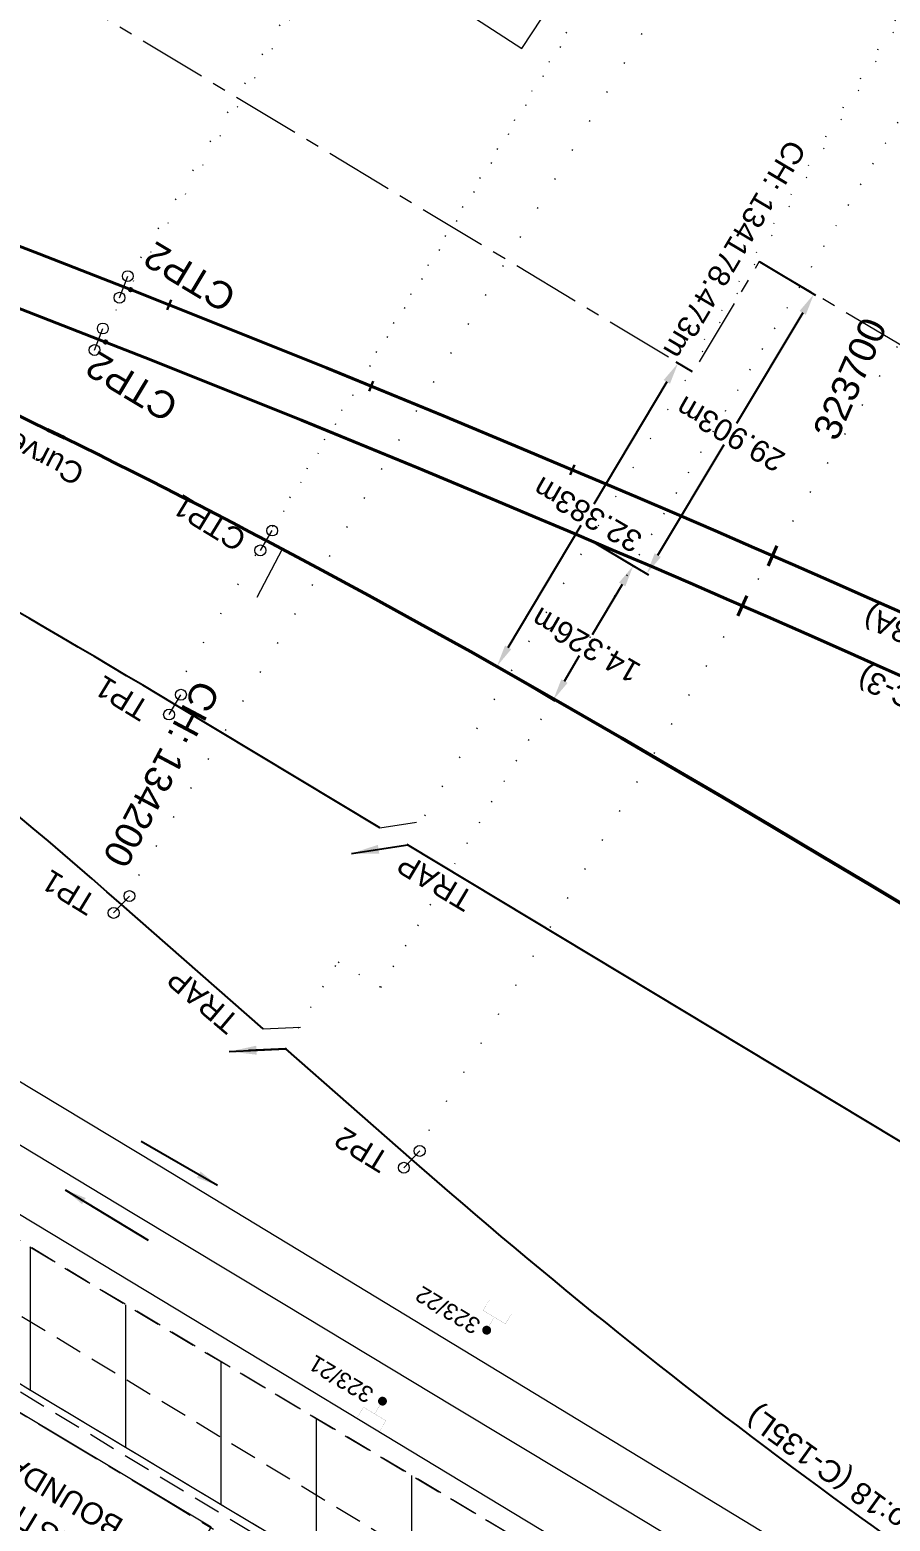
# Model space of a CAD drawing. Header units: metres. Extents: x 560405 to 1249476, y 3385111 to 6787087.
# Drawn here: x 625222.4 to 625301.4, y 3393104.6 to 3393241.4 of the extents above; entities that cross this region are included whole.
import ezdxf

# ---------------------------------------------------------------- set-up
doc = ezdxf.new("R2010")
doc.units = ezdxf.units.M
doc.header["$MEASUREMENT"] = 0
doc.header["$PDSIZE"] = 0.05
for name, pattern in [('ACAD_ISO07W100', [3, 0, -3]), ('CENTER', [2, 1.25, -0.25, 0.25, -0.25]), ('DASHED', [0.75, 0.5, -0.25])]:
    doc.linetypes.add(name, pattern=pattern)
doc.layers.get('Defpoints').update_dxf_attribs({"color": 5, "lineweight": 0})
for name, color, linetype, lineweight in [('Cardinal_Leader', 10, 'Continuous', 0), ('Chainage', 7, 'Continuous', 0), ('Commercial Building Semipucca', 7, 'Continuous', 13), ('DOTED LINE', 7, 'ACAD_ISO07W100', 18), ('Existing IR Track', 143, 'Continuous', 0), ('Existing Railway Boundary', 7, 'CENTER', 0), ('flow direction', 7, 'Continuous', 0), ('Horiz Curve', 7, 'Continuous', 0), ('NEW MANDI GOBINDPUR LOOP LINES', 1, 'Continuous', 0), ('OHE MAST', 7, 'Continuous', 0), ('OHE MAST TEXT', 7, 'Continuous', 0), ('Platform', 7, 'Continuous', 0), ('Prop_Horiz Alignment', 7, 'Continuous', 0), ('Proposed Chainage', 10, 'Continuous', 0), ('Proposed Curve_Details', 10, 'Continuous', 0), ('PROPOSED DFCC TRACK', 1, 'Continuous', 0), ('Proposed TPTC Chainages', 10, 'Continuous', 0), ('Subroad Edge', 34, 'Continuous', 0)]:
    doc.layers.add(name, color=color, linetype=linetype, lineweight=lineweight)
for name, color, linetype in [('Cut & Conn curves dn', 192, 'Continuous'), ('Cut & Conn curves up', 192, 'Continuous'), ('Dimension', 10, 'Continuous'), ('IR PROPOSALS', 190, 'Continuous'), ('OP-3 CH UP', 7, 'Continuous'), ('PROPOSED ROADS', 10, 'DASHED')]:
    doc.layers.add(name, color=color, linetype=linetype)
doc.styles.add('ARIAL', font='arial.ttf')
doc.styles.get("Standard").update_dxf_attribs({"font": 'arial.ttf'})
doc.styles.add('Style-Arial', font='arial.ttf')
doc.dimstyles.new('ISO-25', dxfattribs={"dimtxt": 2.5, "dimasz": 2.5, "dimexe": 1.25, "dimexo": 0.625, "dimtad": 1, "dimdec": 3, "dimtxsty": 'Standard', "dimcen": 2.5, "dimadec": 0, "dimazin": 0, "dimtfac": 1, "dimtdec": 3, "dimtmove": 0, "dimatfit": 3, "dimfxl": 1, "dimarcsym": 0})
doc.dimstyles.get("Standard").update_dxf_attribs({"dimtxt": 2.5, "dimasz": 2.5, "dimexe": 0.18, "dimexo": 0.0625, "dimgap": 0.09, "dimtad": 0, "dimtih": 1, "dimtoh": 1, "dimdec": 3, "dimzin": 0, "dimdsep": 46, "dimtxsty": 'Standard', "dimcen": 0.09, "dimaunit": 1, "dimadec": 4, "dimazin": 0, "dimtfac": 1, "dimtdec": 3, "dimtofl": 0, "dimtmove": 0, "dimatfit": 3, "dimfxl": 1, "dimtolj": 1, "dimtzin": 0, "dimarcsym": 0})

# ---------------------------------------------------------------- blocks, each defined once
blk = doc.blocks.new('TRAP')
at = {"color": 0, "linetype": 'Continuous', "lineweight": 13, "flags": 128}
for points in [[(1.29, -0.77), (0.15, 2.47)], [(-1.29, 0.77), (-0.15, -2.47)]]:
    blk.add_lwpolyline(points, dxfattribs=at)
blk = doc.blocks.new('*D88')
at = {"layer": 'Defpoints', "color": 0, "lineweight": 9, "transparency": 16777216}
for p in [(625289.41, 3393220.14), (625274.06, 3393194.48), (625279.07, 3393191.48)]:
    blk.add_point(p, dxfattribs=at)
at = {"layer": 'Dimension', "color": 0, "lineweight": -2, "transparency": 16777216}
for p, q in [((625289.47, 3393220.11), (625294.58, 3393217.05)), ((625293.4, 3393215.43), (625287.32, 3393205.27)), ((625280.1, 3393193.2), (625286.18, 3393203.36)), ((625274.11, 3393194.45), (625279.23, 3393191.39))]:
    blk.add_line(p, q, dxfattribs=at)
at = {"layer": 'Dimension', "color": 0, "lineweight": 9, "transparency": 16777216}
for points in [[(625293.11, 3393215.6), (625293.68, 3393215.25), (625294.42, 3393217.14)], [(625279.81, 3393193.37), (625280.38, 3393193.03), (625279.07, 3393191.48)]]:
    blk.add_solid(points, dxfattribs=at)
at = {"layer": 'Dimension', "color": 0, "lineweight": 0, "transparency": 16777216, "insert": (625286.75, 3393204.31), "char_height": 2, "attachment_point": 5, "rotation": 150}
blk.add_mtext('\\A1;29.903m', dxfattribs=at)
blk = doc.blocks.new('*D89')
at = {"layer": 'Defpoints', "color": 0, "lineweight": 9, "transparency": 16777216}
for p in [(625283.33, 3393209.97), (625265.33, 3393183.01), (625266.71, 3393182.18)]:
    blk.add_point(p, dxfattribs=at)
at = {"layer": 'Dimension', "color": 0, "lineweight": -2, "transparency": 16777216}
for p, q in [((625283.28, 3393210.01), (625281.79, 3393210.9)), ((625280.92, 3393209.09), (625274.21, 3393197.86)), ((625266.35, 3393184.73), (625273.07, 3393195.95)), ((625266.66, 3393182.21), (625265.17, 3393183.1))]:
    blk.add_line(p, q, dxfattribs=at)
at = {"layer": 'Dimension', "color": 0, "lineweight": 9, "transparency": 16777216}
for points in [[(625280.63, 3393209.26), (625281.21, 3393208.92), (625281.95, 3393210.8)], [(625266.07, 3393184.9), (625266.64, 3393184.56), (625265.33, 3393183.01)]]:
    blk.add_solid(points, dxfattribs=at)
at = {"layer": 'Dimension', "color": 0, "lineweight": 0, "transparency": 16777216, "insert": (625273.64, 3393196.91), "char_height": 2, "attachment_point": 5, "rotation": 150}
blk.add_mtext('\\A1;32.383m', dxfattribs=at)
blk = doc.blocks.new('OHE')
at = {"layer": 'OHE MAST'}
h = blk.add_hatch(color=3, dxfattribs=at)
edge = h.paths.add_edge_path()
edge.add_arc((627930.47, 3391522.15), 0.412, -30.9792, 329.0208)
at = {"layer": 'OHE MAST', "color": 3, "lineweight": 13, "const_width": 0.008, "flags": 128}
blk.add_lwpolyline([(627932.78, 3391523.67), (627932.2, 3391522.71), (627930.15, 3391523.94), (627930.72, 3391524.9)], dxfattribs=at)
at = {"layer": 'OHE MAST', "color": 3, "const_width": 0.008, "flags": 128}
blk.add_lwpolyline([(627931.18, 3391523.33), (627930.47, 3391522.15)], dxfattribs=at)
blk = doc.blocks.new('*D101')
at = {"layer": 'Defpoints', "color": 0, "lineweight": 9, "transparency": 16777216}
for p in [(625274.06, 3393194.48), (625277.84, 3393192.22), (625266.71, 3393182.18)]:
    blk.add_point(p, dxfattribs=at)
at = {"layer": 'Dimension', "color": 0, "lineweight": -2, "transparency": 16777216}
for p, q in [((625274.11, 3393194.45), (625278, 3393192.13)), ((625276.82, 3393190.5), (625274.06, 3393185.89)), ((625271.52, 3393181.64), (625272.92, 3393183.98)), ((625266.77, 3393182.15), (625270.65, 3393179.83))]:
    blk.add_line(p, q, dxfattribs=at)
at = {"layer": 'Dimension', "color": 0, "lineweight": 9, "transparency": 16777216}
for points in [[(625276.53, 3393190.67), (625277.11, 3393190.33), (625277.84, 3393192.22)], [(625271.24, 3393181.81), (625271.81, 3393181.47), (625270.5, 3393179.92)]]:
    blk.add_solid(points, dxfattribs=at)
at = {"layer": 'Dimension', "color": 0, "lineweight": 0, "transparency": 16777216, "insert": (625273.49, 3393184.94), "char_height": 2, "attachment_point": 5, "rotation": 150}
blk.add_mtext('\\A1;14.326m', dxfattribs=at)

msp = doc.modelspace()

# ---------------------------------------------------------------- hatches: boundary and pattern name
at = {"layer": 'Platform', "lineweight": 18, "ltscale": 5}
h = msp.add_hatch(dxfattribs=at)
h.set_pattern_fill('ANSI31', color=3, scale=70, angle=45)
h.paths.add_polyline_path([(625764.5882, 3392803.5868), (625746.2321, 3392814.5967), (625737.0194, 3392819.2755), (625704.0946, 3392839.2088), (625671.9737, 3392858.6062), (625641.256, 3392877.0892), (625610.2836, 3392895.751), (625560.2623, 3392926.2804), (625522.5869, 3392948.8585), (625482.9773, 3392972.6418), (625451.9359, 3392991.6256), (625421.6417, 3393009.7241), (625354.0885, 3393050.6028), (625301.0774, 3393082.6359), (625281.8023, 3393094.249), (625227.6613, 3393126.5647), (625168.0245, 3393162.919), (625094.4711, 3393207.1329), (625050.9326, 3393232.6145), (625011.8999, 3393256.6501), (624964.7557, 3393285.508), (624919.1299, 3393313.7575), (624913.4978, 3393304.5779), (624956.7742, 3393277.764), (625004.1747, 3393248.9547), (625045.8733, 3393224.1782), (625087.0373, 3393198.2053), (625155.9882, 3393157.6877), (625161.3558, 3393154.0733), (625221.119, 3393117.4224), (625275.0374, 3393085.066), (625290.2539, 3393075.2561), (625349.1291, 3393041.8357), (625415.7598, 3392998.2542), (625446.6577, 3392979.7718), (625478.8044, 3392960.6022), (625516.4182, 3392937.5763), (625553.7619, 3392915.0713), (625585.8397, 3392895.6563), (625593.1627, 3392891.1401), (625603.1792, 3392885.3123), (625634.5287, 3392866.3519), (625666.5944, 3392846.865), (625697.4278, 3392828.3449), (625730.8907, 3392807.7989), (625739.1561, 3392803.9139), (625756.6994, 3392793.2958), (625763.3635, 3392788.9616), (625792.777, 3392771.7812), (625820.3671, 3392754.8532), (625847.4418, 3392738.317), (625853.0514, 3392734.9942), (625875.6542, 3392721.4301), (625905.1251, 3392703.7363), (625946.8011, 3392678.4491), (625953.4617, 3392689.4227), (625911.6145, 3392714.7413), (625882.1845, 3392732.4454), (625859.0625, 3392746.2055), (625826.9254, 3392765.8663), (625799.2966, 3392782.4826)])

# ---------------------------------------------------------------- linework, layer by layer
at = {"layer": 'Cardinal_Leader', "linetype": 'Continuous', "lineweight": 13}
msp.add_line((625243.6084, 3393193.6305), (625244.6965, 3393195.4513), dxfattribs=at)
at = {"layer": 'Cardinal_Leader', "color": 1, "linetype": 'Continuous', "lineweight": 13}
for p, q in [((625235.2274, 3393178.5688), (625236.3154, 3393180.3895)), ((625230.144, 3393160.3654), (625231.5945, 3393161.913)), ((625256.7836, 3393136.9841), (625258.2342, 3393138.5316)), ((625256.7836, 3393136.9841), (625258.2342, 3393138.5316))]:
    msp.add_line(p, q, dxfattribs=at)
at = {"layer": 'Cardinal_Leader', "linetype": 'Continuous', "lineweight": 13}
for centre in [(625244.6965, 3393195.4513), (625243.6084, 3393193.6305)]:
    msp.add_circle(centre, 0.5, dxfattribs=at)
at = {"layer": 'Cardinal_Leader', "color": 1, "linetype": 'Continuous', "lineweight": 13}
for centre in [(625236.3154, 3393180.3895), (625235.2274, 3393178.5688), (625231.5945, 3393161.913), (625230.144, 3393160.3654), (625258.2342, 3393138.5316), (625258.2342, 3393138.5316), (625256.7836, 3393136.9841), (625256.7836, 3393136.9841)]:
    msp.add_circle(centre, 0.5, dxfattribs=at)
at = {"layer": 'Chainage', "color": 4, "lineweight": 0, "flags": 128}
msp.add_lwpolyline([(625231.7005, 3393217.5544), (625231.7005, 3393217.5544)], dxfattribs=at)
at = {"layer": 'Commercial Building Semipucca', "flags": 128}
msp.add_lwpolyline([(625179.5439, 3393133.8142), (625182.1098, 3393138.1044), (625239.0895, 3393104.025), (625236.5236, 3393099.7349)], dxfattribs=at)
at = {"layer": 'Cut & Conn curves dn', "color": 190, "lineweight": 13}
msp.add_line((625230.6816, 3393216.8154), (625231.4429, 3393218.7951), dxfattribs=at)
for centre in [(625231.4429, 3393218.7951), (625230.6816, 3393216.8154)]:
    msp.add_circle(centre, 0.5, dxfattribs=at)
at = {"layer": 'Cut & Conn curves up', "color": 190, "lineweight": 13}
msp.add_line((625228.3887, 3393212.0095), (625229.1501, 3393213.9892), dxfattribs=at)
for centre in [(625229.1501, 3393213.9892), (625228.3887, 3393212.0095)]:
    msp.add_circle(centre, 0.5, dxfattribs=at)
at = {"layer": 'Dimension', "color": 1, "lineweight": 9, "flags": 128}
msp.add_lwpolyline([(625243.8725, 3393149.7264), (625247.3016, 3393149.8992)], dxfattribs=at)
msp.add_lwpolyline([(625243.8725, 3393149.7264), (625247.3016, 3393149.8992)], dxfattribs=at)
at = {"layer": 'DOTED LINE', "color": 190, "linetype": 'ACAD_ISO07W100', "lineweight": 18}
for p, q in [((625231.0623, 3393217.8052), (625290.2669, 3393316.8215)), ((625228.7694, 3393212.9993), (625290.6947, 3393316.5657))]:
    msp.add_line(p, q, dxfattribs=at)
at = {"layer": 'DOTED LINE', "color": 1, "linetype": 'ACAD_ISO07W100', "lineweight": 18}
for p, q in [((625235.2138, 3393179.8148), (625308.8219, 3393303.4478)), ((625244.1422, 3393194.5237), (625309.0483, 3393303.2987)), ((625230.8692, 3393161.1392), (625313.9848, 3393300.1451)), ((625257.127, 3393166.6072), (625331.0062, 3393290.1658)), ((625257.5015, 3393137.7455), (625343.9935, 3393282.3981))]:
    msp.add_line(p, q, dxfattribs=at)
at = {"layer": 'DOTED LINE', "color": 6, "linetype": 'ACAD_ISO07W100', "lineweight": 18}
msp.add_line((625282.7778, 3393210.3057), (625330.6543, 3393290.3762), dxfattribs=at)
at = {"layer": 'DOTED LINE', "color": 1, "linetype": 'ACAD_ISO07W100', "lineweight": 18, "ltscale": 0.7}
msp.add_lwpolyline([(625245.9456, 3393147.9069), (625250.751, 3393155.8821), (625254.6807, 3393153.5324), (625334.9529, 3393287.783)], dxfattribs=at)
at = {"layer": 'Existing IR Track', "color": 3, "lineweight": 18, "ltscale": 5, "flags": 128}
for points in [[(625310.7855, 3393090.7581), (625295.0536, 3393100.3098), (625280.0135, 3393109.4414), (625263.9492, 3393119.2026), (625248.0679, 3393128.8525), (625234.3808, 3393137.1165), (625220.8308, 3393145.2977), (625205.3895, 3393154.5983), (625190.4105, 3393163.6205), (625175.0374, 3393172.8693), (625159.9463, 3393181.9484), (625143.3091, 3393191.9655), (625127.2002, 3393201.6646), (625109.5689, 3393212.2774), (625092.6199, 3393222.4796), (625075.7939, 3393232.6147), (625059.2642, 3393242.5713), (625042.7899, 3393252.4849), (625026.5365, 3393262.2655), (625010.0392, 3393272.2241), (624993.7501, 3393282.0569), (624973.228, 3393294.6816), (624952.9563, 3393307.1527)], [(625308.065, 3393086.945), (625292.6013, 3393096.2488), (625277.1503, 3393105.5703), (625261.4253, 3393115.0196), (625245.7108, 3393124.4878), (625231.8137, 3393132.8586), (625217.9162, 3393141.2295), (625202.8039, 3393150.309), (625187.6929, 3393159.3878), (625172.4553, 3393168.5809), (625157.2158, 3393177.7753), (625140.7202, 3393187.6709), (625124.2263, 3393197.5656), (625106.9641, 3393207.9553), (625089.7007, 3393218.3456), (625073.1741, 3393228.2704), (625056.6494, 3393238.1941), (625040.1757, 3393248.1433), (625023.7009, 3393258.0931), (625007.4633, 3393267.9455), (624991.2289, 3393277.7961), (624970.7047, 3393290.4896), (624950.1813, 3393303.1827)], [(625302.122, 3393083.9931), (625289.7235, 3393091.4718), (625283.6205, 3393095.1529), (625258.5777, 3393110.2912), (625241.3131, 3393120.7274), (625228.9872, 3393128.1661), (625200.0033, 3393145.6577), (625189.8189, 3393151.8039), (625169.6413, 3393163.9164), (625157.9153, 3393170.9491), (625137.8047, 3393182.828), (625126.3979, 3393189.7555), (625104.125, 3393203.245), (625084.0188, 3393215.4222), (625070.3817, 3393223.6325), (625052.2222, 3393234.5645), (625037.3818, 3393243.5096), (625004.6314, 3393263.2503), (624990.1751, 3393271.964), (624967.8038, 3393285.6834), (624958.3765, 3393291.4653)]]:
    msp.add_lwpolyline(points, dxfattribs=at)
at = {"layer": 'Existing Railway Boundary', "color": 36, "lineweight": 20, "ltscale": 5, "flags": 128}
msp.add_lwpolyline([(628955.3903, 3390792.7231), (628931.5933, 3390806.5004), (628894.0251, 3390836.9955), (628805.3605, 3390890.9758), (628763.1272, 3390916.9343), (628721.4077, 3390942.8333), (628634.7683, 3390998.5313), (628587.091, 3391026.3426), (628541.4721, 3391053.7252), (628498.5869, 3391079.4164), (628461.1936, 3391101.0466), (628391.2271, 3391146.4682), (628362.6237, 3391162.4973), (628324.6397, 3391185.7049), (628291.5767, 3391211.6933), (628254.0781, 3391235.9403), (628157.3612, 3391308.2767), (628174.1002, 3391326.9143), (628137.357, 3391356.9761), (627964.1476, 3391459.1923), (627842.8937, 3391531.9115), (627628.8138, 3391662.2153), (627542.6631, 3391714.392), (627424.9352, 3391785.3705), (627222.9648, 3391909.2736), (627204.5725, 3391920.6394), (627188.744, 3391930.1784), (627172.9334, 3391939.7064), (627156.2431, 3391949.7674), (627139.5672, 3391959.8197), (627123.601, 3391969.4113), (627107.6038, 3391979.0215), (627094.8626, 3391986.7123), (627082.1497, 3391994.3859), (627065.7488, 3392004.2586), (627049.3375, 3392014.1375), (627032.6946, 3392024.1476), (627016.0309, 3392034.1701), (627000.4204, 3392043.5941), (626984.8329, 3392053.004), (626968.8891, 3392062.6064), (626952.9363, 3392072.2142), (626935.7844, 3392082.5282), (626918.6205, 3392092.8492), (626911.6028, 3392097.0645), (626893.0809, 3392108.2246), (626874.5706, 3392119.3777), (626856.2268, 3392130.4336), (626837.8855, 3392141.4881), (626820.3864, 3392152.0274), (626802.8816, 3392162.57), (626783.4724, 3392174.252), (626764.0577, 3392185.9374), (626746.1558, 3392196.7119), (626728.2543, 3392207.4863), (626707.0601, 3392220.2572), (626685.8746, 3392233.0229), (626648.9408, 3392255.2553), (626610.6712, 3392278.2676), (626591.3871, 3392289.8865), (626572.1184, 3392301.4961), (626553.8402, 3392312.4904), (626535.5663, 3392323.4823), (626522.8303, 3392331.1061), (626502.0043, 3392343.7024), (626484.7028, 3392354.0807), (626467.0127, 3392364.7717), (626449.2849, 3392375.4221), (626424.442, 3392390.2653), (626407.8647, 3392400.3136), (626390.2843, 3392410.9836), (626378.1904, 3392418.1073), (626367.3819, 3392424.6782), (626356.7585, 3392431.1355), (626339.0548, 3392441.7126), (626324.6325, 3392450.4845), (626311.6182, 3392458.3129), (626290.6128, 3392470.9931), (626276.2418, 3392479.6446), (626252.5581, 3392493.9648), (626233.8146, 3392505.2467), (626215.0541, 3392516.5389), (626191.0882, 3392530.9577), (626167.1186, 3392545.3787), (626148.2508, 3392556.7397), (626129.3895, 3392568.0967), (626109.0676, 3392580.3241), (626088.7404, 3392592.5546), (626063.7846, 3392607.5962), (626038.8416, 3392622.63), (626017.6425, 3392635.4182), (625996.4509, 3392648.2016), (625974.9359, 3392661.1602), (625952.8751, 3392674.4888), (625933.5372, 3392686.1045), (625914.159, 3392697.7444), (625896.1455, 3392708.6148), (625885.6622, 3392714.935), (625875.1898, 3392721.2486), (625871.6088, 3392723.3979), (625854.6293, 3392733.6202), (625837.6636, 3392743.8342), (625819.8659, 3392754.5631), (625802.0927, 3392765.2772), (625784.0738, 3392776.0974), (625766.0279, 3392786.9338), (625747.7802, 3392797.9258), (625729.6331, 3392808.8567), (625710.0131, 3392820.4001), (625690.2406, 3392832.0331), (625670.5571, 3392843.8213), (625650.9098, 3392855.5881), (625631.8821, 3392867.0602), (625612.8815, 3392878.5159), (625595.4116, 3392889.057), (625577.9617, 3392899.586), (625560.977, 3392909.7984), (625543.9665, 3392920.0263), (625527.0929, 3392930.2025), (625510.2317, 3392940.3713), (625492.2072, 3392951.2501), (625474.1887, 3392962.1253), (625459.4135, 3392971.0439), (625444.6385, 3392979.9623), (625429.7392, 3392988.9655), (625414.8651, 3392997.9534), (625398.0894, 3393008.048), (625381.2878, 3393018.1581), (625364.4876, 3393028.2943), (625347.6668, 3393038.4431), (625341.4954, 3393042.1962), (625336.6811, 3393045.1488), (625324.9758, 3393052.1854), (625313.1706, 3393059.282), (625305.1662, 3393064.122), (625297.2032, 3393068.9372), (625281.7488, 3393078.2354), (625266.3027, 3393087.5539), (625250.5827, 3393097.0002), (625234.8576, 3393106.4748), (625220.9629, 3393114.8441), (625207.0756, 3393123.2089), (625191.9734, 3393132.2824), (625166.0786, 3393147.7733), (625153.4581, 3393156.0581), (625151.114, 3393150.7018), (625147.8866, 3393153.7551), (625116.7003, 3393173.3287), (625093.3281, 3393188.0041), (625071.1556, 3393203.0477), (625055.7157, 3393212.8225), (625027.3997, 3393228.6096), (625007.6825, 3393240.5669), (624979.825, 3393257.4607), (624954.8894, 3393272.5826), (624917.8619, 3393296.9088), (624917.926, 3393297.7354), (624854.2544, 3393338.3806), (624790.1714, 3393374.1107), (624761.6212, 3393391.1947), (624742.8731, 3393402.4132), (624713.9783, 3393419.7034), (624678.9617, 3393441.6196), (624667.4095, 3393431.6005), (624566.1173, 3393492.8402), (624519.8878, 3393520.9391), (624450.2813, 3393561.7296), (624447.0221, 3393556.3381), (624253.5789, 3393673.1377), (624021.9727, 3393812.2493)], dxfattribs=at)
at = {"layer": 'Existing Railway Boundary', "color": 6, "lineweight": 20, "ltscale": 5, "flags": 128}
msp.add_lwpolyline([(627892.3746, 3391590.8464), (627853.8026, 3391614.8633), (627807.8709, 3391643.3648), (627763.2098, 3391671.1424), (627729.391, 3391692.3162), (627635.8822, 3391750.6784), (627660.1446, 3391809.2203), (627519.5568, 3391891.152), (627476.8389, 3391915.865), (627434.3844, 3391942.69), (627307.5279, 3392026.3119), (627306.7829, 3392026.5061), (627267.353, 3392052.7992), (627223.9736, 3392078.9893), (627097.3461, 3392148.2433), (627064.2509, 3392171.6214), (627020.7361, 3392194.4307), (626980.8782, 3392219.8528), (626937.972, 3392245.713), (626894.59, 3392272.359), (626851.325, 3392298.078), (626765.656, 3392350.035), (626720.72, 3392377.008), (626678.274, 3392402.82), (626638.354, 3392427.704), (626595.176, 3392453.388), (626546.2585, 3392482.4138), (626502.9741, 3392507.8519), (626457.1589, 3392535.47), (626370.2027, 3392585.4762), (626329.4837, 3392607.8197), (626276.63, 3392641.1068), (626248.5163, 3392659.2277), (626219.5479, 3392680.9715), (626152.643, 3392718.511), (626109.5867, 3392744.8943), (626057.9239, 3392775.41), (626021.0374, 3392796.8242), (625904.8086, 3392858.5418), (625861.3055, 3392884.0038), (625818.1177, 3392909.4437), (625699.839, 3392978.326), (625656.064, 3393004.068), (625614.356, 3393028.385), (625543.556, 3393070.031), (625500.6769, 3393095.2405), (625461.769, 3393118.43), (625418.978, 3393143.909), (625375.919, 3393169.091), (625289.4128, 3393220.1398), (625283.3377, 3393209.9857), (625180.1642, 3393272.0512), (624950.6342, 3393412.922), (624924.3694, 3393369.1236), (624924.3694, 3393369.1236)], dxfattribs=at)
at = {"layer": 'Horiz Curve', "color": 190, "lineweight": 40, "flags": 128}
for points in [[(625231.7005, 3393217.5544), (625223.3164, 3393220.8265), (625214.9172, 3393224.0598), (625206.5049, 3393227.2585), (625198.081, 3393230.4269), (625189.6474, 3393233.5693), (625181.2058, 3393236.69), (625172.7578, 3393239.7933), (625164.305, 3393242.8836), (625155.849, 3393245.9652), (625147.3914, 3393249.0425)], [(625229.4067, 3393212.749), (625221.0225, 3393216.0212), (625212.6234, 3393219.2545), (625204.211, 3393222.4532), (625195.7872, 3393225.6216), (625187.3536, 3393228.7639), (625178.912, 3393231.8846), (625170.464, 3393234.988), (625162.0112, 3393238.0782), (625153.5552, 3393241.1598), (625145.0976, 3393244.2371)], [(625290.2346, 3393192.2188), (625291.0337, 3393194.0523)], [(625290.235, 3393192.2187), (625291.0341, 3393194.0521)], [(625287.4534, 3393187.6258), (625288.252, 3393189.4595)]]:
    msp.add_lwpolyline(points, dxfattribs=at)
at = {"layer": 'Horiz Curve', "color": 190, "lineweight": 40}
for centre in [(624591.402, 3391588.8992), (624589.1082, 3391584.0938)]:
    msp.add_arc(centre, 1750, 60.4272689, 68.5379528, dxfattribs=at)
at = {"layer": 'IR PROPOSALS', "lineweight": 13}
msp.add_lwpolyline([(625283.1817, 3393263.3278), (625256.0149, 3393281.3231), (625240.2717, 3393257.4161), (625267.6026, 3393239.6699)], close=True, dxfattribs=at)
at = {"layer": 'NEW MANDI GOBINDPUR LOOP LINES', "color": 1, "linetype": 'Continuous', "lineweight": 25}
for points in [[(625254.5641, 3393168.1667), (625235.7714, 3393179.4791, 0.02757087), (625138.3694, 3393231.0235), (625043.234, 3393274.839)], [(625243.8725, 3393149.7264), (625230.8692, 3393161.1392, 0.05144758), (625137.9965, 3393227.0984), (625098.994, 3393249.1582)], [(626074.307, 3392635.79), (625337.3853, 3393079.3838, -0.04465333), (625257.5089, 3393137.7579), (625245.9456, 3393147.9069)]]:
    msp.add_lwpolyline(points, format="xyb", dxfattribs=at)
at = {"layer": 'NEW MANDI GOBINDPUR LOOP LINES', "color": 1, "linetype": 'Continuous', "lineweight": 25, "flags": 128}
msp.add_lwpolyline([(626082.9785, 3392675.0158, 0.00063884), (626075.1776, 3392679.3904), (626002.9154, 3392719.7918, -0.00801442), (625905.8772, 3392776.1055), (625403.3945, 3393078.5776), (625257.127, 3393166.624)], format="xyb", dxfattribs=at)
at = {"layer": 'NEW MANDI GOBINDPUR LOOP LINES', "color": 1, "linetype": 'Continuous', "lineweight": 25}
msp.add_lwpolyline([(625245.9456, 3393147.9069), (625242.5164, 3393147.7341)], dxfattribs=at)
msp.add_lwpolyline([(625245.9456, 3393147.9069), (625242.5164, 3393147.7341)], dxfattribs=at)
at = {"layer": 'OP-3 CH UP', "color": 40, "lineweight": 9, "true_color": 0xf8d731}
for radius in [8763.3902, 8182.5236, 7294.1209]:
    msp.add_circle((624059.7714, 3393874.4188), radius, dxfattribs=at)
at = {"layer": 'Platform', "color": 3, "linetype": 'DASHED', "lineweight": 18, "ltscale": 5, "flags": 128}
msp.add_lwpolyline([(625764.5882, 3392803.5868), (625746.2321, 3392814.5967), (625737.0194, 3392819.2755), (625704.0946, 3392839.2088), (625671.9737, 3392858.6062), (625641.256, 3392877.0892), (625610.2836, 3392895.751), (625560.2623, 3392926.2804), (625522.5869, 3392948.8585), (625482.9773, 3392972.6418), (625451.9359, 3392991.6256), (625421.6417, 3393009.7241), (625354.0885, 3393050.6028), (625301.0774, 3393082.6359), (625281.8023, 3393094.249), (625227.6613, 3393126.5647), (625168.0245, 3393162.919), (625094.4711, 3393207.1329), (625050.9326, 3393232.6145), (625011.8999, 3393256.6501), (624964.7557, 3393285.508), (624919.1299, 3393313.7575), (624913.4978, 3393304.5779), (624956.7742, 3393277.764), (625004.1747, 3393248.9547), (625045.8733, 3393224.1782), (625087.0373, 3393198.2053), (625155.9882, 3393157.6877), (625161.3558, 3393154.0733), (625221.119, 3393117.4224), (625275.0374, 3393085.066), (625290.2539, 3393075.2561), (625349.1291, 3393041.8357), (625415.7598, 3392998.2542), (625446.6577, 3392979.7718), (625478.8044, 3392960.6022), (625516.4182, 3392937.5763), (625553.7619, 3392915.0713), (625585.8397, 3392895.6563), (625593.1627, 3392891.1401), (625603.1792, 3392885.3123), (625634.5287, 3392866.3519), (625666.5944, 3392846.865), (625697.4278, 3392828.3449), (625730.8907, 3392807.7989), (625739.1561, 3392803.9139), (625756.6994, 3392793.2958), (625763.3635, 3392788.9616), (625792.777, 3392771.7812), (625820.3671, 3392754.8532), (625847.4418, 3392738.317), (625853.0514, 3392734.9942), (625875.6542, 3392721.4301), (625905.1251, 3392703.7363), (625946.8011, 3392678.4491), (625953.4617, 3392689.4227), (625911.6145, 3392714.7413), (625882.1845, 3392732.4454), (625859.0625, 3392746.2055), (625826.9254, 3392765.8663), (625799.2966, 3392782.4826)], close=True, dxfattribs=at)
at = {"layer": 'Prop_Horiz Alignment', "color": 4, "linetype": 'Continuous', "lineweight": 30, "flags": 128}
for points in [[(625235.0481, 3393215.6966), (625235.416, 3393216.6265)], [(625253.5976, 3393208.2346), (625253.9761, 3393209.1602)], [(625272.0606, 3393200.5611), (625272.4497, 3393201.4823)]]:
    msp.add_lwpolyline(points, dxfattribs=at)
at = {"layer": 'Prop_Horiz Alignment', "color": 4, "linetype": 'Continuous', "lineweight": 30}
for centre in [(625231.7005, 3393217.5544), (625229.4067, 3393212.749)]:
    msp.add_circle(centre, 0.15, dxfattribs=at)
at = {"layer": 'Proposed Chainage', "linetype": 'Continuous', "lineweight": 0, "flags": 128}
msp.add_lwpolyline([(625243.3141, 3393189.3456), (625245.6559, 3393193.7633)], dxfattribs=at)
at = {"layer": 'PROPOSED DFCC TRACK', "color": 1, "linetype": 'Continuous', "lineweight": 50, "flags": 128}
msp.add_lwpolyline([(625313.456, 3393154.6014), (625308.8864, 3393157.3516), (625304.3154, 3393160.0994), (625299.7417, 3393162.8426), (625295.1637, 3393165.5788), (625290.5803, 3393168.3057), (625285.9899, 3393171.021), (625281.3912, 3393173.7222), (625276.783, 3393176.4071), (625272.1639, 3393179.0733), (625267.5327, 3393181.7183), (625262.888, 3393184.3397), (625258.2289, 3393186.9351), (625253.554, 3393189.5021), (625248.8622, 3393192.0382), (625244.1525, 3393194.5409)], dxfattribs=at)
at = {"layer": 'PROPOSED DFCC TRACK', "color": 1, "linetype": 'Continuous', "lineweight": 50}
msp.add_arc((624917.9844, 3392575.1748), 700, 62.2279934, 66.7607229, dxfattribs=at)
at = {"layer": 'PROPOSED ROADS', "color": 1, "linetype": 'DASHED', "lineweight": 13, "ltscale": 5, "flags": 128}
for points in [[(625362.5904, 3393087.4977, -0.41419569), (625354.3556, 3393085.452), (625336.5918, 3393096.1452, 0.41421379), (625309.1422, 3393089.3249), (625308.5242, 3393088.2982, -0.41512004), (625287.8972, 3393083.2069), (624857.5286, 3393344.0904), (624737.8937, 3393413.2009), (624680.111, 3393446.7487, 0.09685444), (624673.3444, 3393447.4888, 0.12951921), (624667.4268, 3393445.6531, -0.23575218), (624657.6538, 3393447.1749)], [(625583.4746, 3392898.337), (625271.7331, 3393085.9913, -0.00103844), (625270.0635, 3393087.0012), (624854.4724, 3393338.9267), (624734.8211, 3393408.0466), (624681.6554, 3393440.4483)]]:
    msp.add_lwpolyline(points, format="xyb", dxfattribs=at)
at = {"layer": 'Subroad Edge', "color": 3, "linetype": 'DASHED', "lineweight": 18, "ltscale": 5, "flags": 128}
for points in [[(625168.0245, 3393162.919), (625227.6613, 3393126.5647), (625281.8023, 3393094.249), (625301.0774, 3393082.6359), (625354.0885, 3393050.6028), (625421.6417, 3393009.7241), (625451.9359, 3392991.6256), (625482.9773, 3392972.6418), (625522.5869, 3392948.8585), (625560.2623, 3392926.2804), (625610.2836, 3392895.751), (625641.256, 3392877.0892), (625671.9737, 3392858.6062), (625704.0946, 3392839.2088), (625737.0194, 3392819.2755), (625746.2321, 3392814.5967), (625764.5882, 3392803.5868)], [(625161.3558, 3393154.0733), (625221.119, 3393117.4224), (625275.0374, 3393085.066), (625290.2539, 3393075.2561), (625349.1291, 3393041.8357), (625415.7598, 3392998.2542), (625446.6577, 3392979.7718), (625478.8044, 3392960.6022), (625516.4182, 3392937.5763), (625553.7619, 3392915.0713), (625585.8397, 3392895.6563), (625593.1627, 3392891.1401), (625603.1792, 3392885.3123), (625634.5287, 3392866.3519), (625666.5944, 3392846.865), (625697.4278, 3392828.3449), (625730.8907, 3392807.7989), (625739.1561, 3392803.9139), (625756.6994, 3392793.2958)]]:
    msp.add_lwpolyline(points, dxfattribs=at)

# ---------------------------------------------------------------- block references
at = {"layer": 'NEW MANDI GOBINDPUR LOOP LINES', "color": 1, "linetype": 'Continuous', "lineweight": 20, "xscale": -1, "rotation": 118.0916234322513}
msp.add_blockref('TRAP', (625255.8493, 3393167.3932), dxfattribs=at)
msp.add_blockref('TRAP', (625255.8493, 3393167.3932), dxfattribs=at)
at = {"layer": 'OHE MAST', "color": 2, "lineweight": 13}
msp.add_blockref('OHE', (-2666.0866, 1599.932), dxfattribs=at)
at = {"layer": 'OHE MAST', "color": 2, "lineweight": 13, "rotation": 180}
msp.add_blockref('OHE', (1253185.2894, 6784637.72), dxfattribs=at)

# ---------------------------------------------------------------- texts
at = {"layer": 'Chainage', "color": 190, "lineweight": 0, "char_height": 2.5, "attachment_point": 1, "line_spacing_factor": 0.672, "style": 'Style-Arial'}
for s, insert, rotation in [('CTP2', (625240.3098, 3393215.3437), 148.953949), ('323700', (625294.2435, 3393204.5436), 66.449235), ('CTP2', (625234.9886, 3393205.2925), 148.953949)]:
    msp.add_mtext(s, dxfattribs=dict(at, insert=insert, rotation=rotation))
at = {"layer": 'Existing Railway Boundary', "color": 6, "linetype": 'Continuous', "ltscale": 5}
msp.add_text('CH: 134178.473m', height=2, rotation=239.316825, dxfattribs=at).set_placement((625292.0834, 3393231.4822))
at = {"layer": 'Existing Railway Boundary', "color": 36, "linetype": 'Continuous', "ltscale": 5}
for s, p in [('EXISTING RAILWAY', (625229.2338, 3393101.5052)), ('BOUNDARY', (625231.1976, 3393104.6098))]:
    msp.add_text(s, height=2, rotation=149, dxfattribs=at).set_placement(p)
at = {"layer": 'Horiz Curve', "color": 190, "lineweight": 40, "style": 'ARIAL'}
for s, p in [('Curve No:23 (C-3A)', (625322.06, 3393178.4593)), ('Curve No:22 (C-3)', (625319.8299, 3393173.6246))]:
    msp.add_text(s, height=2, rotation=155.776899, dxfattribs=at).set_placement(p)
at = {"layer": 'OHE MAST TEXT', "color": 3, "lineweight": 18, "style": 'ARIAL'}
for s, p in [('323/22', (625263.9556, 3393122.9087)), ('323/21', (625254.153, 3393116.5848))]:
    msp.add_text(s, height=1.5, rotation=149, dxfattribs=at).set_placement(p)
at = {"layer": 'Proposed Chainage', "color": 1, "lineweight": 0, "insert": (625238.8867, 3393181.3609), "char_height": 2.5, "attachment_point": 4, "rotation": 242.071592, "line_spacing_factor": 0.6, "style": 'Style-Arial'}
msp.add_mtext('CH: 134200', dxfattribs=at)
at = {"layer": 'Proposed Curve_Details', "color": 1, "style": 'ARIAL'}
msp.add_text('Curve No:21 (C-136)', height=2, rotation=153.022236, dxfattribs=at).set_placement((625227.6281, 3393201.2745))
at = {"layer": 'Proposed Curve_Details', "color": 1, "lineweight": 9, "style": 'Style-Arial'}
msp.add_text('Curve No:18 (C-135L)', height=2, rotation=144.150035, dxfattribs=at).set_placement((625311.414, 3393099.1563))
at = {"layer": 'PROPOSED DFCC TRACK', "color": 1, "linetype": 'Continuous', "lineweight": 13, "style": 'Style-Arial'}
for rotation, p in [(149.137675, (625263.3611, 3393162.1259)), (139.715879, (625241.8275, 3393150.6478)), (139.715879, (625241.8275, 3393150.6478))]:
    msp.add_text('TRAP ', height=2, rotation=rotation, dxfattribs=at).set_placement(p)
at = {"layer": 'Proposed TPTC Chainages', "color": 1, "lineweight": 0, "char_height": 2, "attachment_point": 4, "rotation": 148.547178, "line_spacing_factor": 0.6, "style": 'ARIAL'}
for s, insert in [('\\pxsm1;CTP1', (625241.9902, 3393194.2844)), ('\\pxsm1;TP1', (625233.0977, 3393178.7302)), ('\\pxsm1;TP1', (625228.2195, 3393160.9088)), ('\\pxsm1;TP2', (625255.0995, 3393137.2976)), ('\\pxsm1;TP2', (625255.0995, 3393137.2976))]:
    msp.add_mtext(s, dxfattribs=dict(at, insert=insert))

# ---------------------------------------------------------------- dimensions: what is measured, and where the dimension line sits
at = {"layer": 'Dimension', "color": 6, "lineweight": 0}
for p1, p2, distance, picture, middle in [((625289.4128, 3393220.1398), (625274.0603, 3393194.479), 5.8393, '*D88', (625286.7474, 3393204.3114)), ((625283.3311, 3393209.9747), (625266.7125, 3393182.1812), -1.6141, '*D89', (625273.6364, 3393196.9063))]:
    dim = msp.add_aligned_dim(p1=p1, p2=p2, distance=distance, dimstyle='Standard', override={"dimtxt": 2, "dimasz": 2, "dimpost": 'm'}, dxfattribs=at)
    dim.commit()
    dim.dimension.update_dxf_attribs({"geometry": picture, "text_midpoint": middle, "text_rotation": 150})
at = {"layer": 'Dimension', "color": 10, "lineweight": 0}
dim = msp.add_linear_dim(base=(625277.845, 3393192.2177), p1=(625266.7125, 3393182.1812), p2=(625274.0603, 3393194.479), angle=59.142144, dimstyle='Standard', override={"dimtxt": 2, "dimasz": 2, "dimpost": 'm'}, dxfattribs=at)
dim.commit()
dim.dimension.update_dxf_attribs({"geometry": '*D101', "text_midpoint": (625273.494, 3393184.9355), "dimtype": 161, "text_rotation": 150})

# ---------------------------------------------------------------- leaders
at = {"layer": 'Dimension', "color": 1, "lineweight": 9}
for points in [[(625251.9915, 3393165.8249), (625257.1344, 3393166.6196)], [(625251.9915, 3393165.8249), (625257.1344, 3393166.6196)], [(625240.7482, 3393147.6451), (625245.9456, 3393147.9069)], [(625240.7482, 3393147.6451), (625245.9456, 3393147.9069)]]:
    msp.add_leader(points, dimstyle='Standard', dxfattribs=at)
at = {"layer": 'flow direction', "lineweight": 0}
for points in [[(625239.6835, 3393135.3554), (625232.6809, 3393139.3994)], [(625225.7003, 3393134.9682), (625233.3154, 3393130.3397)]]:
    msp.add_leader(points, dimstyle='ISO-25', override={"dimtxt": 0.5, "dimasz": 2, "dimtad": 0}, dxfattribs=at)

doc.saveas('drawing.dxf')
